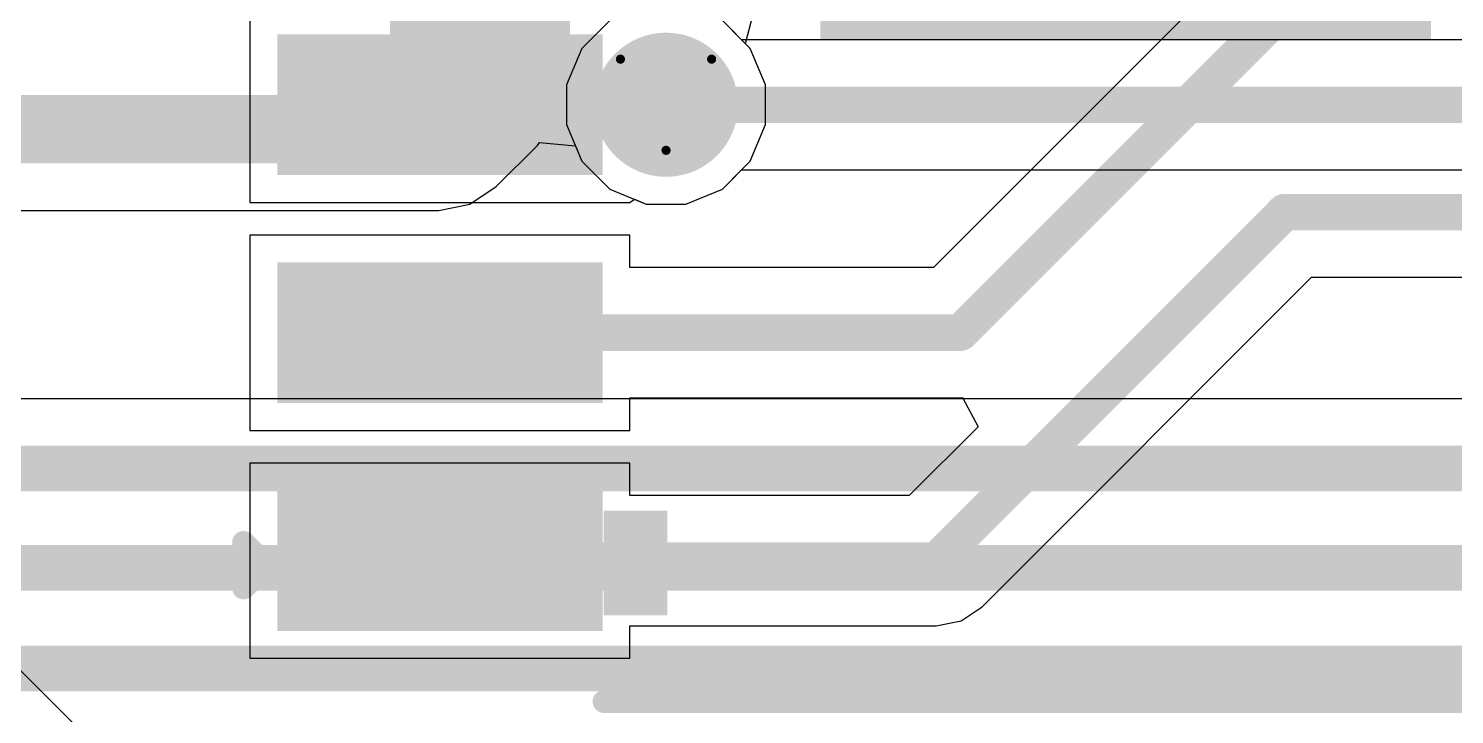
# Model space of a CAD drawing. Header units: inches. Extents: x -6 to 385, y -2 to 102.
# Drawn here: x 30.33 to 38.28, y 39.19 to 43.01 of the extents above; entities that cross this region are included whole.
import ezdxf

# ---------------------------------------------------------------- set-up
doc = ezdxf.new("R2010")
doc.units = ezdxf.units.IN
for name, color, linetype in [('Bottom Layer', 5, 'Continuous'), ('Bottom Overlay', 54, 'Continuous'), ('Bottom Paste', 16, 'Continuous'), ('Bottom Solder', 6, 'Continuous'), ('Drill Drawing', 1, 'Continuous'), ('Layer 1', 16, 'Continuous'), ('Layer 2', 76, 'Continuous'), ('Top Layer', 1, 'Continuous'), ('Top Solder', 216, 'Continuous'), ('Via Holes', 16, 'Continuous')]:
    doc.layers.add(name, color=color, linetype=linetype)

# ---------------------------------------------------------------- blocks, each defined once
blk = doc.blocks.new('SOIC_8__208______B_8')
at = {"layer": 'Bottom Layer'}
for points in [[(-4.409998799999999, 0.9249994199999999), (-2.79999948, 0.9249994199999999), (-2.79999948, 0.3450005799999999), (-4.409998799999999, 0.3450005799999999)], [(-4.409998799999999, -0.3450005799999999), (-2.79999948, -0.3450005799999999), (-2.79999948, -0.9249994199999999), (-4.409998799999999, -0.9249994199999999)], [(-4.409998799999999, -1.61500058), (-2.79999948, -1.61500058), (-2.79999948, -2.19499942), (-4.409998799999999, -2.19499942)]]:
    blk.add_hatch(color=5, dxfattribs=at).paths.add_polyline_path(points)
at = {"layer": 'Bottom Overlay'}
blk.add_hatch(color=54, dxfattribs=at).paths.add_polyline_path([(-2.6923873, -2.21022926), (-2.3367873, -2.21022926), (-2.3367873, -1.62602926), (-2.6923873, -1.62602926)])
at = {"layer": 'Bottom Paste'}
for points in [[(-4.409998799999999, 0.9249994199999999), (-2.79999948, 0.9249994199999999), (-2.79999948, 0.3450005799999999), (-4.409998799999999, 0.3450005799999999)], [(-4.409998799999999, -0.3450005799999999), (-2.79999948, -0.3450005799999999), (-2.79999948, -0.9249994199999999), (-4.409998799999999, -0.9249994199999999)], [(-4.409998799999999, -1.61500058), (-2.79999948, -1.61500058), (-2.79999948, -2.19499942), (-4.409998799999999, -2.19499942)]]:
    blk.add_hatch(color=16, dxfattribs=at).paths.add_polyline_path(points)
at = {"layer": 'Bottom Solder'}
for points in [[(-4.5115988, 1.02659942), (-2.69839948, 1.02659942), (-2.69839948, 0.24340058), (-4.5115988, 0.24340058)], [(-4.5115988, -0.24340058), (-2.69839948, -0.24340058), (-2.69839948, -1.02659942), (-4.5115988, -1.02659942)], [(-4.5115988, -1.51340058), (-2.69839948, -1.51340058), (-2.69839948, -2.29659942), (-4.5115988, -2.29659942)]]:
    blk.add_hatch(color=6, dxfattribs=at).paths.add_polyline_path(points)
at = {"layer": 'Bottom Overlay'}
for points in [[(-4.699, -2.0574, 0.127, 0.127, 0), (-4.699, -1.8034, 0.127, 0.127, 0)], [(-4.699, -1.8034, 0.127, 0.127, 0), (-4.571999999999999, -1.9304, 0.127, 0.127, 0)], [(-4.699, -2.0574, 0.127, 0.127, 0), (-4.571999999999999, -1.9304, 0.127, 0.127, 0)], [(-2.6899997, -2.6899997, 0.127, 0.127, 0), (2.6899997, -2.6899997, 0.127, 0.127, 0)]]:
    blk.add_lwpolyline(points, format="xyseb", dxfattribs=at)
for points in [[(-4.73075, -1.8034, 0.0635, 0.0635, 1), (-4.667249999999999, -1.8034, 0.0635, 0.0635, 1)], [(-4.73075, -1.8034, 0.0635, 0.0635, 1), (-4.667249999999999, -1.8034, 0.0635, 0.0635, 1)], [(-4.60375, -1.9304, 0.0635, 0.0635, 1), (-4.540249999999999, -1.9304, 0.0635, 0.0635, 1)], [(-4.60375, -1.9304, 0.0635, 0.0635, 1), (-4.540249999999999, -1.9304, 0.0635, 0.0635, 1)], [(-4.73075, -2.0574, 0.0635, 0.0635, 1), (-4.667249999999999, -2.0574, 0.0635, 0.0635, 1)], [(-4.73075, -2.0574, 0.0635, 0.0635, 1), (-4.667249999999999, -2.0574, 0.0635, 0.0635, 1)], [(-2.7217497, -2.6899997, 0.0635, 0.0635, 1), (-2.6582497, -2.6899997, 0.0635, 0.0635, 1)]]:
    blk.add_lwpolyline(points, format="xyseb", close=True, dxfattribs=at)
blk = doc.blocks.new('DM3BT_DSF_PEJS_135')
at = {"layer": 'Top Solder'}
for points in [[(5.94840187, -2.44840379), (7.351602009999999, -2.44840379), (7.351602009999999, -3.45160473), (5.94840187, -3.45160473)], [(5.94840441, -4.84839899), (7.351604549999999, -4.84839899), (7.351604549999999, -8.25160021), (5.94840441, -8.25160021)]]:
    blk.add_hatch(color=216, dxfattribs=at).paths.add_polyline_path(points)

msp = doc.modelspace()

# ---------------------------------------------------------------- hatches: boundary and pattern name
at = {"layer": 'Bottom Layer'}
h = msp.add_hatch(color=5, dxfattribs=at)
edge = h.paths.add_edge_path()
edge.add_arc((33.88351617999999, 42.58520058), 0.2999994, 0, 360)
at = {"layer": 'Bottom Solder'}
h = msp.add_hatch(color=6, dxfattribs=at)
edge = h.paths.add_edge_path()
edge.add_arc((33.88351617999999, 42.58520058), 0.4015993999999999, 0, 360)
at = {"layer": 'Layer 1'}
h = msp.add_hatch(color=16, dxfattribs=at)
edge = h.paths.add_edge_path()
edge.add_arc((33.88351617999999, 42.58520058), 0.2999994, 0, 360)
at = {"layer": 'Layer 2'}
h = msp.add_hatch(color=76, dxfattribs=at)
edge = h.paths.add_edge_path()
edge.add_arc((33.88351617999999, 42.58520058), 0.2999994, 0, 360)
at = {"layer": 'Top Layer'}
h = msp.add_hatch(color=1, dxfattribs=at)
edge = h.paths.add_edge_path()
edge.add_arc((33.88351617999999, 42.58520058), 0.2999994, 0, 360)
at = {"layer": 'Top Solder'}
h = msp.add_hatch(color=216, dxfattribs=at)
edge = h.paths.add_edge_path()
edge.add_arc((33.88351617999999, 42.58520058), 0.4015993999999999, 0, 360)
at = {"layer": 'Via Holes'}
h = msp.add_hatch(color=7, dxfattribs=at)
edge = h.paths.add_edge_path()
edge.add_arc((33.88351617999999, 42.58520058), 0.1499997, 0, 360)

# ---------------------------------------------------------------- linework, layer by layer
at = {"layer": 'Bottom Layer'}
for p, q in [((37.14289497999999, 43.44684224), (35.373818, 41.6777678)), ((31.56382562, 43.1292), (31.56382562, 42.04120116)), ((34.35317488, 42.89901504), (34.19733064, 43.05485928)), ((34.43751558, 42.69539847999999), (34.35317488, 42.89901504)), ((34.43751558, 42.47500268), (34.43751558, 42.69539847999999)), ((34.35317488, 42.27138612), (34.43751558, 42.47500268)), ((34.19733064, 42.11554187999999), (34.35317488, 42.27138612)), ((33.68182494, 42.04119862), (33.70760086, 42.05842235999999)), ((33.70760086, 42.05842235999999), (33.77331828, 42.03120118)), ((33.99371408, 42.03120118), (34.19733064, 42.11554187999999)), ((31.56382562, 42.04120116), (33.68182494, 42.04120116)), ((33.68182494, 42.04120116), (33.68182494, 42.04119862)), ((33.77331828, 42.03120118), (33.99371408, 42.03120118)), ((33.68182494, 41.85919999999999), (31.56382562, 41.85919999999999)), ((31.56382562, 41.85919999999999), (31.56382562, 40.77120116)), ((33.68182494, 41.6777678), (33.68182494, 41.85919999999999)), ((35.373818, 41.6777678), (33.68182494, 41.6777678)), ((35.646106, 39.78882568), (37.48201292, 41.62473514)), ((37.48201292, 41.62473514), (38.7738239, 41.62473514)), ((33.68182494, 40.77120116), (33.68182494, 40.95263336)), ((33.68182494, 40.95263336), (35.52398788, 40.95263336)), ((35.52398788, 40.95263336), (35.52400058, 40.95263082)), ((35.52400058, 40.95263082), (35.53518928, 40.95485586)), ((35.53518928, 40.95485586), (35.62277863999999, 40.79099538)), ((35.62277863999999, 40.79099538), (35.23954852, 40.40776779999999)), ((31.56382562, 40.77120116), (33.68182494, 40.77120116)), ((33.68182494, 40.5892), (31.56382562, 40.5892)), ((31.56382562, 40.5892), (31.56382562, 39.50120115999999)), ((33.68182494, 40.40776779999999), (33.68182494, 40.5892)), ((35.23954852, 40.40776779999999), (33.68182494, 40.40776779999999)), ((35.5284786, 39.710233), (35.646106, 39.78882568)), ((33.68182494, 39.50120115999999), (33.68182494, 39.68263336)), ((33.68182494, 39.68263336), (35.3897184, 39.68263336)), ((35.3897184, 39.68263336), (35.3897311, 39.68263082)), ((35.3897311, 39.68263082), (35.5284786, 39.710233)), ((30.58153904, 39.13735631999999), (30.18263712, 39.53625824)), ((31.56382562, 39.50120115999999), (33.68182494, 39.50120115999999))]:
    msp.add_line(p, q, dxfattribs=at)
for points in [[(35.52400058, 41.31520058, 0.2032, 0.2032, 0), (37.39927496, 43.19047496, 0.2032, 0.2032, 0)], [(32.41962528, 42.58520058, 0.2032, 0.2032, 0), (33.88351617999999, 42.58520058, 0.2032, 0.2032, 0)], [(33.80759304, 42.58520058, 0.2032, 0.2032, 0), (33.88351617999999, 42.58520058, 0.2032, 0.2032, 0)], [(33.80759304, 42.50927744, 0.2032, 0.2032, 0), (33.88351617999999, 42.58520058, 0.2032, 0.2032, 0)], [(35.3897311, 40.04520057999999, 0.2032, 0.2032, 0), (37.33183288, 41.98730236, 0.2032, 0.2032, 0)], [(37.33183288, 41.98730236, 0.2032, 0.2032, 0), (41.67325167999999, 41.98730236, 0.2032, 0.2032, 0)], [(32.41962528, 41.31520058, 0.2032, 0.2032, 0), (32.62282528, 41.31520058, 0.2032, 0.2032, 0)], [(32.62282528, 41.31520058, 0.2032, 0.2032, 0), (35.52400058, 41.31520058, 0.2032, 0.2032, 0)], [(32.41962528, 40.04520057999999, 0.2032, 0.2032, 0), (32.62282528, 40.04520057999999, 0.2032, 0.2032, 0)], [(32.62282528, 40.04520057999999, 0.2032, 0.2032, 0), (35.3897311, 40.04520057999999, 0.2032, 0.2032, 0)]]:
    msp.add_lwpolyline(points, format="xyseb", dxfattribs=at)
for points in [[(32.36882528, 42.58520058, 0.1016, 0.1016, 1), (32.47042528, 42.58520058, 0.1016, 0.1016, 1)], [(33.75679304, 42.58520058, 0.1016, 0.1016, 1), (33.85839304, 42.58520058, 0.1016, 0.1016, 1)], [(33.83271618, 42.58520058, 0.1016, 0.1016, 1), (33.93431618, 42.58520058, 0.1016, 0.1016, 1)], [(33.83271618, 42.58520058, 0.1016, 0.1016, 1), (33.93431618, 42.58520058, 0.1016, 0.1016, 1)], [(33.83271618, 42.58520058, 0.1016, 0.1016, 1), (33.93431618, 42.58520058, 0.1016, 0.1016, 1)], [(33.75679304, 42.50927744, 0.1016, 0.1016, 1), (33.85839304, 42.50927744, 0.1016, 0.1016, 1)], [(37.28103288, 41.98730236, 0.1016, 0.1016, 1), (37.38263288, 41.98730236, 0.1016, 0.1016, 1)], [(37.28103288, 41.98730236, 0.1016, 0.1016, 1), (37.38263288, 41.98730236, 0.1016, 0.1016, 1)], [(32.36882528, 41.31520058, 0.1016, 0.1016, 1), (32.47042528, 41.31520058, 0.1016, 0.1016, 1)], [(32.57202528, 41.31520058, 0.1016, 0.1016, 1), (32.67362528, 41.31520058, 0.1016, 0.1016, 1)], [(32.57202528, 41.31520058, 0.1016, 0.1016, 1), (32.67362528, 41.31520058, 0.1016, 0.1016, 1)], [(35.47320058, 41.31520058, 0.1016, 0.1016, 1), (35.57480057999999, 41.31520058, 0.1016, 0.1016, 1)], [(35.47320058, 41.31520058, 0.1016, 0.1016, 1), (35.57480057999999, 41.31520058, 0.1016, 0.1016, 1)], [(32.36882528, 40.04520057999999, 0.1016, 0.1016, 1), (32.47042528, 40.04520057999999, 0.1016, 0.1016, 1)], [(32.57202528, 40.04520057999999, 0.1016, 0.1016, 1), (32.67362528, 40.04520057999999, 0.1016, 0.1016, 1)], [(32.57202528, 40.04520057999999, 0.1016, 0.1016, 1), (32.67362528, 40.04520057999999, 0.1016, 0.1016, 1)], [(35.3389311, 40.04520057999999, 0.1016, 0.1016, 1), (35.44053109999999, 40.04520057999999, 0.1016, 0.1016, 1)], [(35.3389311, 40.04520057999999, 0.1016, 0.1016, 1), (35.44053109999999, 40.04520057999999, 0.1016, 0.1016, 1)]]:
    msp.add_lwpolyline(points, format="xyseb", close=True, dxfattribs=at)
at = {"layer": 'Drill Drawing'}
for points in [[(33.62951618, 42.83920058, 0.0508, 0.0508, 0), (34.13751618, 42.83920058, 0.0508, 0.0508, 0)], [(33.62951618, 42.83920058, 0.0508, 0.0508, 0), (33.88351617999999, 42.33120057999999, 0.0508, 0.0508, 0)], [(33.88351617999999, 42.33120057999999, 0.0508, 0.0508, 0), (34.13751618, 42.83920058, 0.0508, 0.0508, 0)]]:
    msp.add_lwpolyline(points, format="xyseb", dxfattribs=at)
for points in [[(33.61681618, 42.83920058, 0.0254, 0.0254, 1), (33.64221618, 42.83920058, 0.0254, 0.0254, 1)], [(33.61681618, 42.83920058, 0.0254, 0.0254, 1), (33.64221618, 42.83920058, 0.0254, 0.0254, 1)], [(34.12481618, 42.83920058, 0.0254, 0.0254, 1), (34.15021618, 42.83920058, 0.0254, 0.0254, 1)], [(34.12481618, 42.83920058, 0.0254, 0.0254, 1), (34.15021618, 42.83920058, 0.0254, 0.0254, 1)], [(33.87081618, 42.33120057999999, 0.0254, 0.0254, 1), (33.89621618, 42.33120057999999, 0.0254, 0.0254, 1)], [(33.87081618, 42.33120057999999, 0.0254, 0.0254, 1), (33.89621618, 42.33120057999999, 0.0254, 0.0254, 1)]]:
    msp.add_lwpolyline(points, format="xyseb", close=True, dxfattribs=at)
at = {"layer": 'Layer 1'}
for p, q in [((33.56970172, 43.05485928), (33.41385748, 42.89901504)), ((34.35317488, 42.89901504), (34.19733064, 43.05485928)), ((33.41385748, 42.89901504), (33.32951678, 42.69539847999999)), ((34.43751558, 42.69539847999999), (34.35317488, 42.89901504)), ((33.32951678, 42.69539847999999), (33.32951678, 42.47500268)), ((34.43751558, 42.47500268), (34.43751558, 42.69539847999999)), ((33.32951678, 42.47500268), (33.41385748, 42.27138612)), ((34.35317488, 42.27138612), (34.43751558, 42.47500268)), ((33.41385748, 42.27138612), (33.56970172, 42.11554187999999)), ((34.19733064, 42.11554187999999), (34.35317488, 42.27138612)), ((33.56970172, 42.11554187999999), (33.77331828, 42.03120118)), ((33.99371408, 42.03120118), (34.19733064, 42.11554187999999)), ((33.77331828, 42.03120118), (33.99371408, 42.03120118))]:
    msp.add_line(p, q, dxfattribs=at)
at = {"layer": 'Layer 2'}
for p, q in [((34.32701542, 42.92618288), (34.3793318, 43.12430796)), ((33.56970172, 43.05485928), (33.41385748, 42.89901504)), ((34.32725418, 42.92493574), (34.32701542, 42.92618288)), ((34.35317488, 42.89901504), (34.32725418, 42.92493574)), ((33.41385748, 42.89901504), (33.32951678, 42.69539847999999)), ((34.43751558, 42.69539847999999), (34.35317488, 42.89901504)), ((33.32951678, 42.69539847999999), (33.32951678, 42.47500268)), ((34.43751558, 42.47500268), (34.43751558, 42.69539847999999)), ((33.32951678, 42.47500268), (33.41385748, 42.27138612)), ((34.35317488, 42.27138612), (34.43751558, 42.47500268)), ((33.41385748, 42.27138612), (33.56970172, 42.11554187999999)), ((34.19733064, 42.11554187999999), (34.35317488, 42.27138612)), ((33.56970172, 42.11554187999999), (33.77331828, 42.03120118)), ((33.99371408, 42.03120118), (34.19733064, 42.11554187999999)), ((33.77331828, 42.03120118), (33.99371408, 42.03120118))]:
    msp.add_line(p, q, dxfattribs=at)
at = {"layer": 'Top Layer'}
for p, q in [((34.30442212, 42.9477678), (34.19733064, 43.05485928)), ((40.88230076, 42.9477678), (34.30442212, 42.9477678)), ((33.16627097999999, 42.35752005999999), (33.17828264, 42.37549817999999)), ((33.17828264, 42.37549817999999), (33.37891723999999, 42.35573698)), ((32.93762018, 42.12886925999999), (33.16626335999999, 42.35751498)), ((33.16626335999999, 42.35751498), (33.16627097999999, 42.35752005999999)), ((33.37891723999999, 42.35573698), (33.41385748, 42.27138612)), ((33.41385748, 42.27138612), (33.56970172, 42.11554187999999)), ((34.19733064, 42.11554187999999), (34.30442212, 42.22263336)), ((34.30442212, 42.22263336), (40.73213088, 42.22263336)), ((32.79058973999999, 42.03062714), (32.93762018, 42.12886925999999)), ((33.56970172, 42.11554187999999), (33.77331828, 42.03120118)), ((33.99371408, 42.03120118), (34.19733064, 42.11554187999999)), ((28.29566604, 41.99612886), (32.61715346, 41.99612886)), ((32.61715346, 41.99612886), (32.79058973999999, 42.03062714)), ((33.77331828, 42.03120118), (33.99371408, 42.03120118)), ((40.59392948, 40.94689042), (23.39979826, 40.94689042))]:
    msp.add_line(p, q, dxfattribs=at)
for points in [[(32.84580425999999, 42.67798678, 0.3809999999999999, 0.3809999999999999, 0), (32.84580425999999, 43.64933866, 0.3809999999999999, 0.3809999999999999, 0)], [(32.61715346, 42.44933597999999, 0.3809999999999999, 0.3809999999999999, 0), (32.84580425999999, 42.67798678, 0.3809999999999999, 0.3809999999999999, 0)], [(33.88351617999999, 42.58520058, 0.2032, 0.2032, 0), (40.88231346, 42.58520058, 0.2032, 0.2032, 0)], [(27.9654, 42.44933597999999, 0.3809999999999999, 0.3809999999999999, 0), (32.61715346, 42.44933597999999, 0.3809999999999999, 0.3809999999999999, 0)], [(22.63671368, 40.55842536, 0.254, 0.254, 0), (41.67081836, 40.55842536, 0.254, 0.254, 0)], [(26.94386279999999, 40.005, 0.254, 0.254, 0), (42.158793, 40.005, 0.254, 0.254, 0)], [(27.83847874, 39.44395464, 0.254, 0.254, 0), (42.53754763999999, 39.44395464, 0.254, 0.254, 0)]]:
    msp.add_lwpolyline(points, format="xyseb", dxfattribs=at)
for points in [[(32.75055426, 42.67798678, 0.1905, 0.1905, 1), (32.94105426, 42.67798678, 0.1905, 0.1905, 1)], [(32.75055426, 42.67798678, 0.1905, 0.1905, 1), (32.94105426, 42.67798678, 0.1905, 0.1905, 1)], [(33.83271618, 42.58520058, 0.1016, 0.1016, 1), (33.93431618, 42.58520058, 0.1016, 0.1016, 1)], [(32.52190346, 42.44933597999999, 0.1905, 0.1905, 1), (32.71240346, 42.44933597999999, 0.1905, 0.1905, 1)], [(32.52190346, 42.44933597999999, 0.1905, 0.1905, 1), (32.71240346, 42.44933597999999, 0.1905, 0.1905, 1)]]:
    msp.add_lwpolyline(points, format="xyseb", close=True, dxfattribs=at)

# ---------------------------------------------------------------- block references
msp.add_blockref('SOIC_8__208______B_8', (36.22782442, 41.95020058))
at = {"rotation": 90}
msp.add_blockref('DM3BT_DSF_PEJS_135', (29.8958, 36.99933672), dxfattribs=at)

doc.saveas('drawing.dxf')
